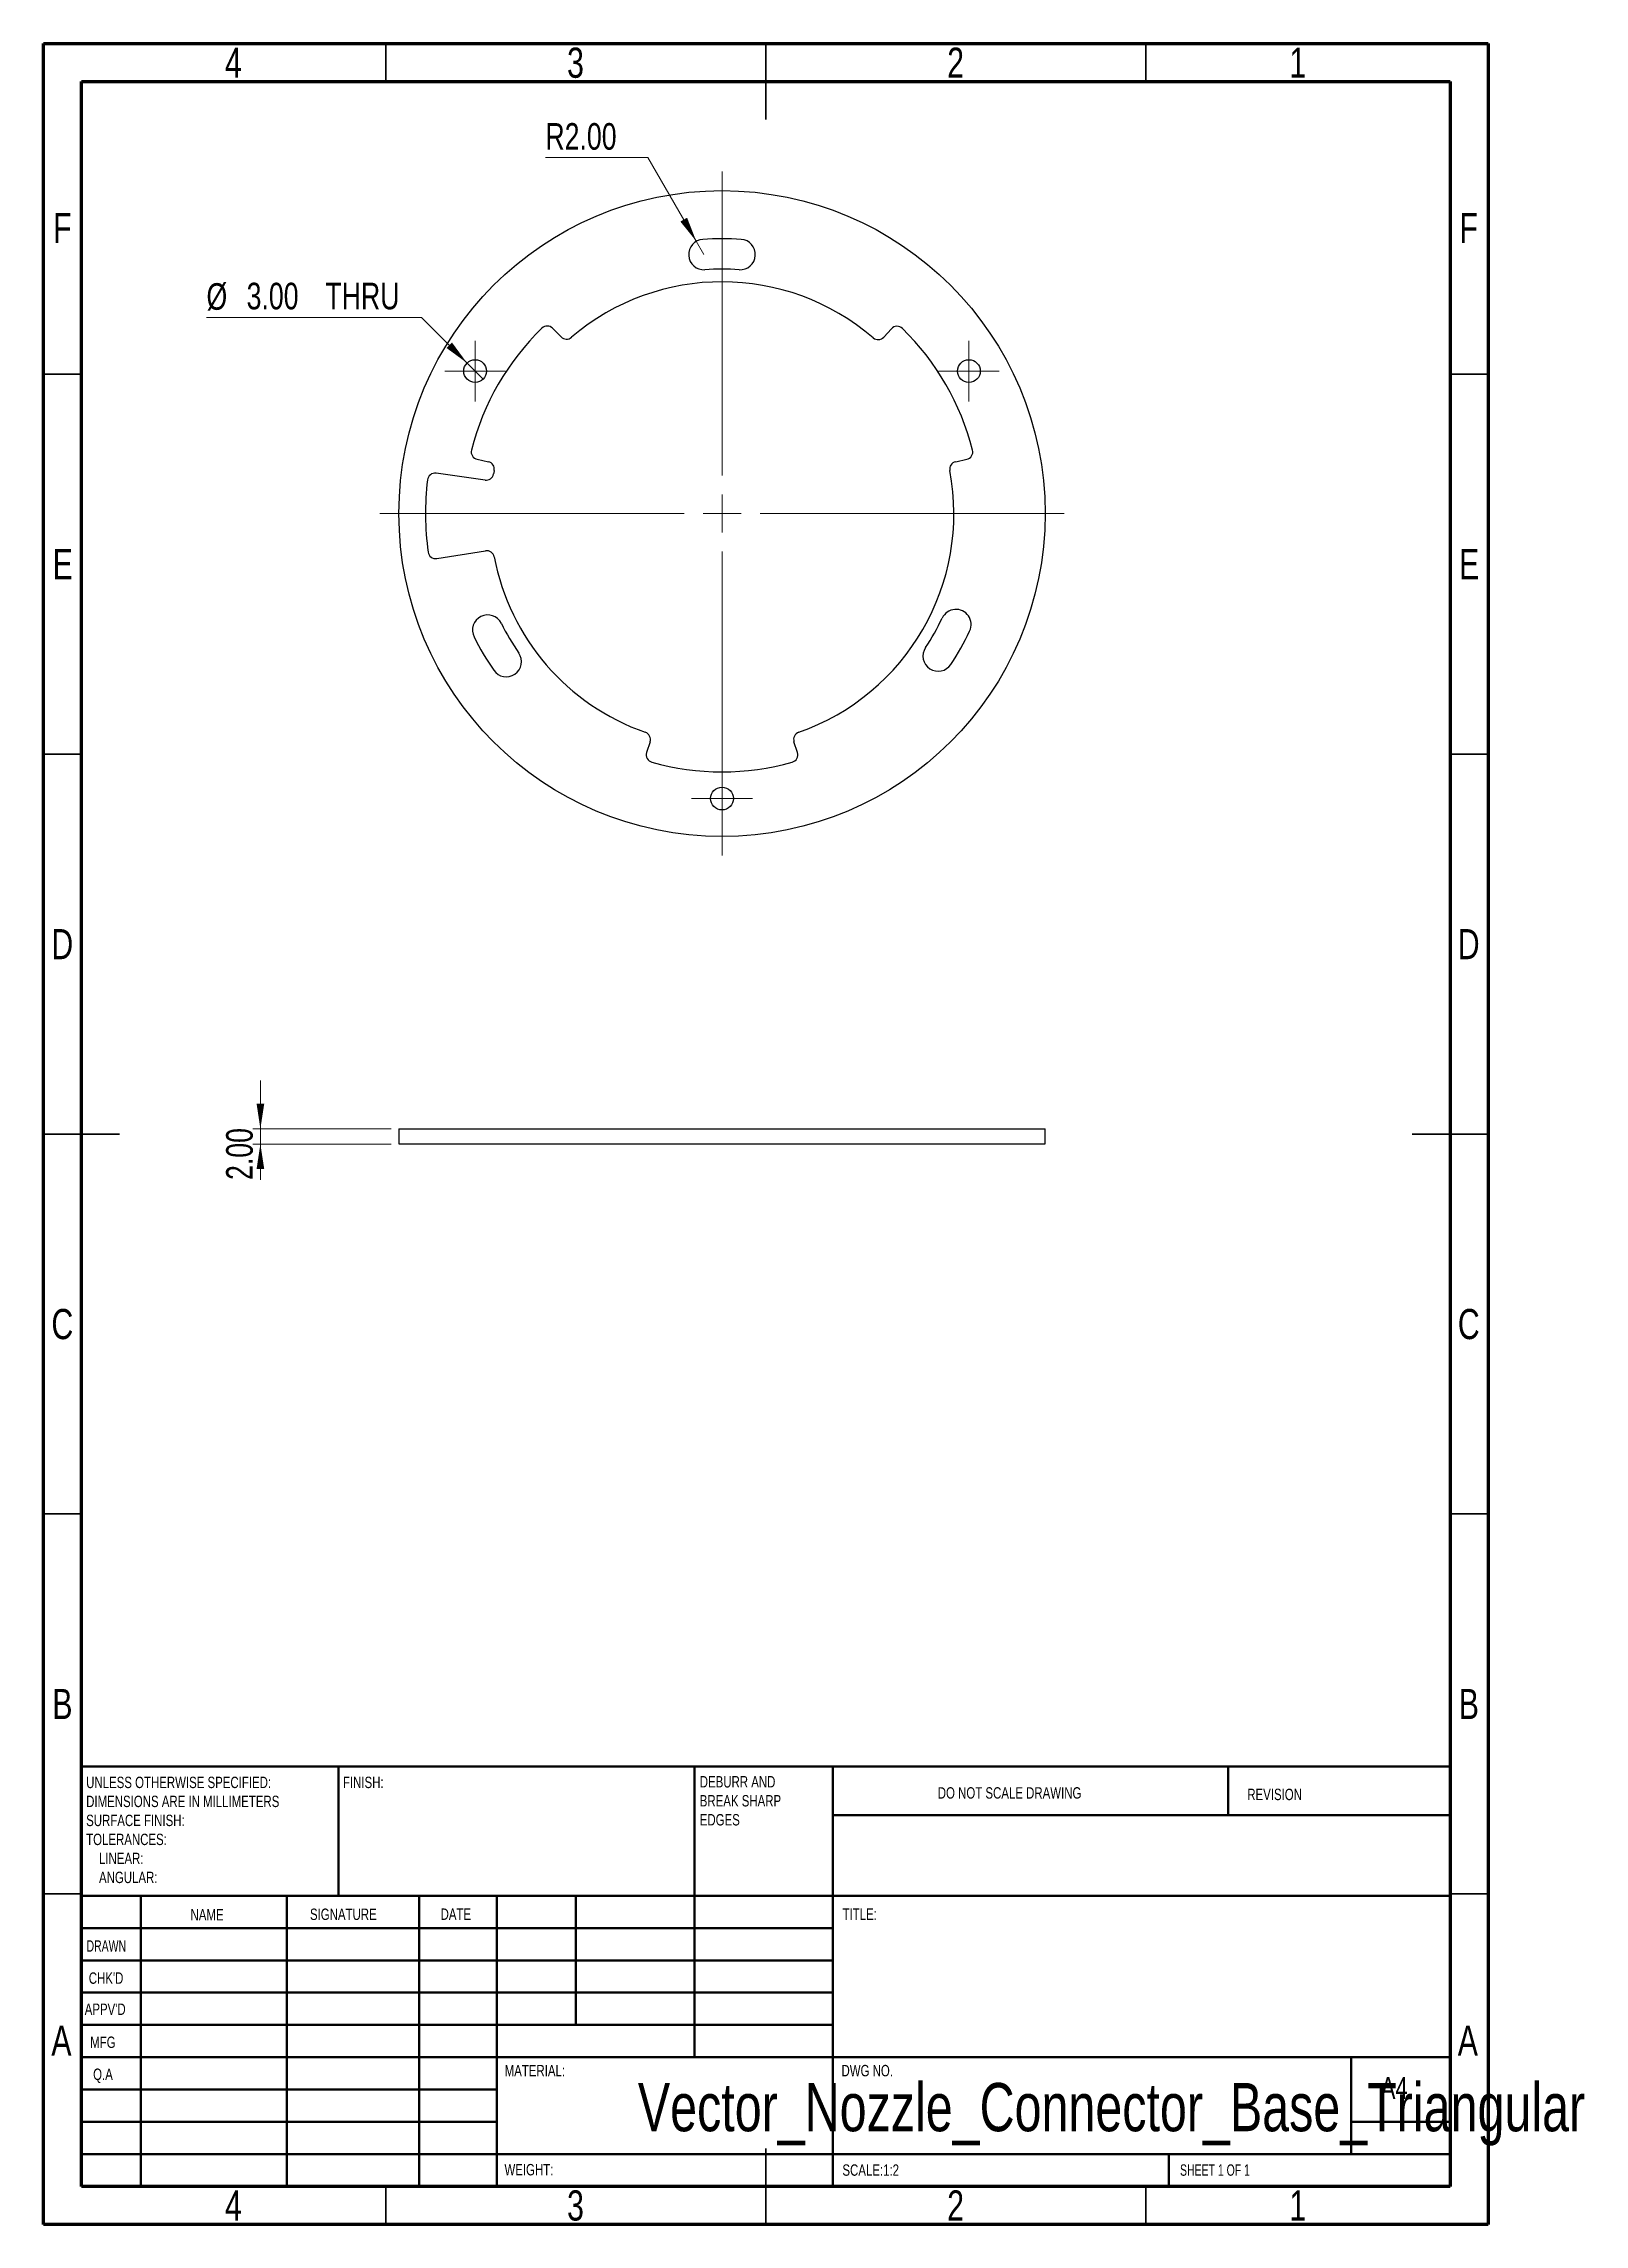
# Model space of a CAD drawing. Header units: millimetres. Extents: x 15 to 218, y 5 to 292.
import ezdxf

# ---------------------------------------------------------------- set-up
doc = ezdxf.new("R2010")
doc.units = ezdxf.units.MM
doc.styles.add('SLDTEXTSTYLE0', font='TXT', dxfattribs={"width": 0.75})
doc.styles.add('SLDTEXTSTYLE1', font='TXT', dxfattribs={"width": 0.686449})
doc.styles.add('SLDTEXTSTYLE2', font='TXT', dxfattribs={"width": 0.6875})
doc.dimstyles.new('SLDDIMSTYLE0', dxfattribs={"dimtxt": 3.5, "dimasz": 3.302, "dimexe": 0, "dimexo": 0.0625, "dimgap": 0.875, "dimtad": 0, "dimtih": 1, "dimtoh": 1, "dimrnd": 1e-09, "dimzin": 4, "dimdsep": 46, "dimtxsty": 'SLDTEXTSTYLE0', "dimblk1": 'NONE', "dimsah": 1, "dimcen": 0, "dimadec": 0, "dimazin": 1, "dimtfac": 1, "dimtmove": 0, "dimatfit": 3, "dimldrblk": 'NONE', "dimfxl": 0, "dimfrac": 2, "dimtolj": 1, "dimtzin": 12, "dimarcsym": 0})
doc.dimstyles.new('SLDDIMSTYLE1', dxfattribs={"dimtxt": 3.5, "dimasz": 3.302, "dimexe": 0, "dimexo": 0.0625, "dimgap": 0.875, "dimtad": 0, "dimtih": 1, "dimtoh": 1, "dimrnd": 1e-09, "dimzin": 4, "dimdsep": 46, "dimtxsty": 'SLDTEXTSTYLE0', "dimsah": 1, "dimcen": 0, "dimadec": 0, "dimazin": 1, "dimtfac": 1, "dimtofl": 0, "dimtmove": 0, "dimatfit": 3, "dimfxl": 0, "dimfrac": 2, "dimtolj": 1, "dimtzin": 12, "dimarcsym": 0})
doc.dimstyles.new('SLDDIMSTYLE2', dxfattribs={"dimtxt": 3.5, "dimasz": 3.302, "dimexe": 0, "dimexo": 0.0625, "dimgap": 0.875, "dimtad": 1, "dimrnd": 1e-09, "dimzin": 4, "dimdsep": 46, "dimtxsty": 'SLDTEXTSTYLE0', "dimsah": 1, "dimcen": 0.09, "dimadec": 0, "dimazin": 1, "dimtfac": 1, "dimtmove": 0, "dimatfit": 0, "dimfxl": 0, "dimfrac": 2, "dimtolj": 1, "dimtzin": 12, "dimarcsym": 0})

# ---------------------------------------------------------------- blocks, each defined once
blk = doc.blocks.new('SW_NOTE_0')
at = {"color": 0, "linetype": 'Continuous', "lineweight": 0, "char_height": 1.5, "attachment_point": 1, "style": 'SLDTEXTSTYLE0'}
for s, insert in [('UNLESS OTHERWISE SPECIFIED:', (0, 1.93)), ('DIMENSIONS ARE IN MILLIMETERS', (0, -0.57)), ('TOLERANCES:', (0, -5.57)), ('SURFACE FINISH:', (0, -3.07)), ('LINEAR:', (1.69, -8.07)), ('ANGULAR:', (1.69, -10.57))]:
    blk.add_mtext(s, dxfattribs=dict(at, insert=insert))
blk = doc.blocks.new('SW_NOTE_0_1')
at = {"color": 0, "linetype": 'Continuous', "lineweight": 0, "char_height": 1.5, "attachment_point": 1, "style": 'SLDTEXTSTYLE0'}
for s, insert in [('DEBURR AND', (0, 1.93)), ('BREAK SHARP', (0, -0.57)), ('EDGES', (0, -3.07))]:
    blk.add_mtext(s, dxfattribs=dict(at, insert=insert))
blk = doc.blocks.new('_D')
at = {"color": 7, "linetype": 'Continuous', "lineweight": 0}
for p, q in [((64.7, 255.96), (36.42, 255.96)), ((70.7, 249.96), (64.7, 255.96)), ((72.82, 247.84), (70.7, 249.96))]:
    blk.add_line(p, q, dxfattribs=at)
at = {"color": 7, "linetype": 'Continuous', "lineweight": 18}
blk.add_solid([(70.7, 249.96), (68.72, 252.66), (68, 251.94)], dxfattribs=at)
at = {"color": 7, "linetype": 'Continuous', "lineweight": 18, "char_height": 3.5, "attachment_point": 1, "style": 'SLDTEXTSTYLE0'}
for s, insert in [('%%c', (36.42, 260.47)), ('3.00', (41.7, 260.53)), ('THRU', (52.06, 260.53))]:
    blk.add_mtext(s, dxfattribs=dict(at, insert=insert))
blk = doc.blocks.new('_None')
blk = doc.blocks.new('_D_1')
at = {"color": 7, "linetype": 'Continuous', "lineweight": 0}
for p, q in [((94.47, 277.03), (81, 277.03)), ((100.85, 265.98), (94.47, 277.03)), ((101.85, 264.24), (100.85, 265.98))]:
    blk.add_line(p, q, dxfattribs=at)
at = {"color": 7, "linetype": 'Continuous', "lineweight": 18}
blk.add_solid([(100.85, 265.98), (99.64, 269.09), (98.76, 268.58)], dxfattribs=at)
at = {"color": 7, "linetype": 'Continuous', "lineweight": 18, "insert": (81, 281.54), "char_height": 3.5, "attachment_point": 1, "style": 'SLDTEXTSTYLE0'}
blk.add_mtext('R2.00', dxfattribs=at)
blk = doc.blocks.new('SW_CENTERMARKSYMBOL_0')
at = {"color": 0, "linetype": 'Continuous', "lineweight": 18}
for p, q in [((0, 5), (0, 45)), ((-5, 0), (-45, 0)), ((0, 0), (-2.5, 0)), ((0, 0), (0, 2.5)), ((0, 0), (0, -2.5)), ((0, 0), (2.5, 0)), ((5, 0), (45, 0)), ((0, -5), (0, -45))]:
    blk.add_line(p, q, dxfattribs=at)
blk = doc.blocks.new('SW_CENTERMARKSYMBOL_1')
at = {"color": 0, "linetype": 'Continuous', "lineweight": 18}
for p, q in [((0, 2.5), (0, 4)), ((-2.5, 0), (-4, 0)), ((0, 0), (-2.5, 0)), ((0, 0), (0, 2.5)), ((0, 0), (0, -2.5)), ((0, 0), (2.5, 0)), ((2.5, 0), (4, 0)), ((0, -2.5), (0, -4))]:
    blk.add_line(p, q, dxfattribs=at)
blk = doc.blocks.new('SW_CENTERMARKSYMBOL_2')
at = {"color": 0, "linetype": 'Continuous', "lineweight": 18}
for p, q in [((0, 2.5), (0, 4)), ((-2.5, 0), (-4, 0)), ((0, 0), (-2.5, 0)), ((0, 0), (0, 2.5)), ((0, 0), (0, -2.5)), ((0, 0), (2.5, 0)), ((2.5, 0), (4, 0)), ((0, -2.5), (0, -4))]:
    blk.add_line(p, q, dxfattribs=at)
blk = doc.blocks.new('SW_CENTERMARKSYMBOL_3')
at = {"color": 0, "linetype": 'Continuous', "lineweight": 18}
for p, q in [((0, 2.5), (0, 4)), ((-2.5, 0), (-4, 0)), ((0, 0), (-2.5, 0)), ((0, 0), (0, 2.5)), ((0, 0), (0, -2.5)), ((0, 0), (2.5, 0)), ((2.5, 0), (4, 0)), ((0, -2.5), (0, -4))]:
    blk.add_line(p, q, dxfattribs=at)
blk = doc.blocks.new('_D_2')
at = {"color": 7, "linetype": 'Continuous', "lineweight": 0}
for p, q in [((43.51, 149.18), (43.51, 155.53)), ((60.73, 149.18), (42.51, 149.18)), ((60.73, 147.18), (42.51, 147.18)), ((43.51, 149.18), (43.51, 147.18)), ((43.51, 147.18), (43.51, 142.45))]:
    blk.add_line(p, q, dxfattribs=at)
at = {"color": 7, "linetype": 'Continuous', "lineweight": 18}
for points in [[(43.51, 149.18), (44.02, 152.49), (43.01, 152.49)], [(43.51, 147.18), (43.01, 143.88), (44.02, 143.88)]]:
    blk.add_solid(points, dxfattribs=at)
at = {"color": 7, "linetype": 'Continuous', "lineweight": 18, "insert": (39, 142.45), "char_height": 3.5, "attachment_point": 1, "rotation": 90, "style": 'SLDTEXTSTYLE0'}
blk.add_mtext('2.00', dxfattribs=at)

msp = doc.modelspace()

# ---------------------------------------------------------------- linework, layer by layer
at = {"color": 7, "linetype": 'Continuous', "lineweight": 70}
for p, q in [((15, 5), (15, 292)), ((15, 292), (205, 292)), ((205, 292), (205, 5)), ((20, 10), (20, 287)), ((20, 287), (200, 287)), ((200, 287), (200, 10)), ((200, 10), (20, 10)), ((205, 5), (15, 5))]:
    msp.add_line(p, q, dxfattribs=at)
at = {"color": 7, "linetype": 'Continuous', "lineweight": 35}
for p, q in [((60, 287), (60, 292)), ((110, 292), (110, 282)), ((110, 287), (110, 292)), ((160, 287), (160, 292)), ((20, 248.5), (15, 248.5)), ((200, 248.5), (205, 248.5)), ((20, 198.5), (15, 198.5)), ((200, 198.5), (205, 198.5)), ((15, 148.5), (25, 148.5)), ((20, 148.5), (15, 148.5)), ((205, 148.5), (195, 148.5)), ((200, 148.5), (205, 148.5)), ((20, 98.5), (15, 98.5)), ((200, 98.5), (205, 98.5)), ((20, 48.5), (15, 48.5)), ((200, 48.5), (205, 48.5)), ((110, 5), (110, 15)), ((60, 10), (60, 5)), ((110, 10), (110, 5)), ((160, 10), (160, 5))]:
    msp.add_line(p, q, dxfattribs=at)
at = {"color": 7, "linetype": 'Continuous', "lineweight": 25}
for p, q in [((83.078, 253.406), (81.95, 254.534)), ((126.518, 254.472), (125.504, 253.366)), ((73.058, 234.552), (66.619, 235.46)), ((72.031, 237.292), (73.496, 236.968)), ((134.971, 236.968), (136.437, 237.292)), ((66.711, 224.231), (73.134, 225.245)), ((94.766, 200.126), (94.315, 198.695)), ((114.152, 198.695), (113.701, 200.126)), ((61.734, 149.184), (61.734, 147.184)), ((61.734, 149.184), (104.234, 149.184)), ((61.734, 147.184), (104.234, 147.184)), ((104.234, 149.184), (146.734, 149.184)), ((104.234, 147.184), (146.734, 147.184)), ((146.734, 147.184), (146.734, 149.184))]:
    msp.add_line(p, q, dxfattribs=at)
at = {"color": 7, "linetype": 'Continuous', "lineweight": 50}
for p, q in [((20, 65.25), (200, 65.25)), ((20, 65.25), (20, 10)), ((53.8, 48.25), (53.8, 65.25)), ((100.6, 65.25), (100.6, 27)), ((118.8, 65.25), (118.8, 10)), ((170.8, 58.875), (170.8, 65.25)), ((200, 58.875), (118.8, 58.875)), ((200, 48.25), (20, 48.25)), ((27.8, 48.25), (27.8, 10)), ((46.991, 48.25), (46.991, 10)), ((64.399, 48.25), (64.399, 10)), ((74.6, 10), (74.6, 48.25)), ((85, 31.25), (85, 48.25)), ((118.8, 44), (20, 44)), ((118.8, 39.75), (20, 39.75)), ((118.8, 35.5), (20, 35.5)), ((118.8, 31.25), (20, 31.25)), ((74.6, 27), (20, 27)), ((74.6, 27), (200, 27)), ((187, 14.25), (187, 27)), ((74.6, 22.75), (20, 22.75)), ((74.6, 18.5), (20, 18.5)), ((200, 18.5), (187, 18.5)), ((20, 14.25), (200, 14.25)), ((163, 10), (163, 14.25))]:
    msp.add_line(p, q, dxfattribs=at)
at = {"color": 7, "linetype": 'Continuous', "lineweight": 25}
for centre, radius in [((104.234, 230.153), 42.5), ((71.758, 248.903), 1.5), ((136.71, 248.903), 1.5), ((104.234, 192.653), 1.5)]:
    msp.add_circle(centre, radius, dxfattribs=at)
for centre, radius, start, end in [((101.85, 264.244), 2, 94, 274), ((104.234, 230.153), 36.174, 86, 94), ((106.617, 264.244), 2, 266, 86), ((104.234, 230.153), 32.174, 86, 94), ((104.234, 230.153), 30.5, 49.31922, 130.47884), ((104.234, 230.153), 34, 134.16127, 165.7635), ((81.243, 253.827), 1, 45, 134.16127), ((83.785, 254.113), 1, 225, 310.47884), ((124.767, 254.041), 1, 229.31922, 317.5), ((127.255, 253.797), 1, 45.7635, 137.5), ((104.234, 230.153), 34, 14.2365, 45.7635), ((72.247, 238.269), 1, 165.7635, 257.5), ((136.22, 238.269), 1, 282.5, 14.2365), ((66.48, 234.47), 1, 81.96873, 173.47668), ((73.198, 235.542), 1, 261.96873, 350.14951), ((73.279, 235.991), 1, 349.31922, 77.5), ((104.234, 230.153), 30.5, 169.31922, 170.14951), ((104.234, 230.153), 30.5, 289.31922, 10.68078), ((135.188, 235.991), 1, 102.5, 190.68078), ((104.234, 230.153), 39, 173.47668, 187.46077), ((66.555, 225.219), 1, 187.46077, 278.96873), ((73.29, 224.257), 1, 10.78795, 98.96873), ((104.234, 230.153), 30.5, 190.78795, 250.68078), ((73.415, 214.809), 2, 26.46873, 206.46873), ((104.234, 230.153), 32.427, 206.46873, 214.46873), ((104.234, 230.153), 32.058, 326.6036, 334.6036), ((135, 215.546), 2, 334.6036, 154.6036), ((104.234, 230.153), 36.427, 206.46873, 214.46873), ((132.668, 211.407), 2, 146.6036, 326.6036), ((104.234, 230.153), 36.058, 326.6036, 334.6036), ((75.851, 210.669), 2, 214.46873, 34.46873), ((93.812, 200.427), 1, 342.5, 70.68078), ((114.655, 200.427), 1, 109.31922, 197.5), ((95.269, 198.394), 1, 162.5, 254.2365), ((113.199, 198.394), 1, 285.7635, 17.5), ((104.234, 230.153), 34, 254.2365, 285.7635)]:
    msp.add_arc(centre, radius, start, end, dxfattribs=at)

# ---------------------------------------------------------------- block references
at = {"color": 7, "linetype": 'Continuous', "lineweight": 0}
for name, p in [('SW_CENTERMARKSYMBOL_0', (104.234, 230.153)), ('SW_CENTERMARKSYMBOL_1', (71.758, 248.903)), ('SW_CENTERMARKSYMBOL_3', (136.71, 248.903)), ('SW_CENTERMARKSYMBOL_2', (104.234, 192.653)), ('SW_NOTE_0', (20.594, 61.987)), ('SW_NOTE_0_1', (101.309, 62.069))]:
    msp.add_blockref(name, p, dxfattribs=at)

# ---------------------------------------------------------------- texts
for s, insert, char_height, attachment_point, style in [('4', (39.96, 291.474), 3.969, 2, 'SLDTEXTSTYLE0'), ('3', (84.96, 291.474), 3.969, 2, 'SLDTEXTSTYLE0'), ('2', (134.96, 291.474), 3.969, 2, 'SLDTEXTSTYLE0'), ('1', (179.96, 291.474), 3.969, 2, 'SLDTEXTSTYLE0'), ('F', (17.458, 269.724), 3.969, 2, 'SLDTEXTSTYLE0'), ('F', (202.458, 269.724), 3.969, 2, 'SLDTEXTSTYLE0'), ('E', (17.508, 225.474), 3.969, 2, 'SLDTEXTSTYLE0'), ('E', (202.508, 225.474), 3.969, 2, 'SLDTEXTSTYLE0'), ('D', (17.453, 175.474), 3.969, 2, 'SLDTEXTSTYLE0'), ('D', (202.453, 175.474), 3.969, 2, 'SLDTEXTSTYLE0'), ('C', (17.459, 125.474), 3.969, 2, 'SLDTEXTSTYLE0'), ('C', (202.459, 125.474), 3.969, 2, 'SLDTEXTSTYLE0'), ('B', (17.471, 75.474), 3.969, 2, 'SLDTEXTSTYLE0'), ('B', (202.471, 75.474), 3.969, 2, 'SLDTEXTSTYLE0'), ('FINISH:', (54.371, 63.919), 1.5, 1, 'SLDTEXTSTYLE0'), ('DO NOT SCALE DRAWING', (132.615, 62.533), 1.5, 1, 'SLDTEXTSTYLE0'), ('REVISION', (173.328, 62.335), 1.5, 1, 'SLDTEXTSTYLE0'), ('NAME', (34.322, 46.501), 1.5, 1, 'SLDTEXTSTYLE0'), ('SIGNATURE', (50.034, 46.562), 1.5, 1, 'SLDTEXTSTYLE0'), ('DATE', (67.215, 46.576), 1.5, 1, 'SLDTEXTSTYLE0'), ('TITLE:', (120.09, 46.576), 1.5, 1, 'SLDTEXTSTYLE0'), ('DRAWN', (20.643, 42.385), 1.5, 1, 'SLDTEXTSTYLE1'), ("CHK'D", (20.939, 38.162), 1.5, 1, 'SLDTEXTSTYLE0'), ("APPV'D", (20.402, 34.066), 1.5, 1, 'SLDTEXTSTYLE0'), ('A', (17.34, 31.168), 3.969, 2, 'SLDTEXTSTYLE0'), ('MFG', (21.124, 29.716), 1.5, 1, 'SLDTEXTSTYLE0'), ('A', (202.34, 31.168), 3.969, 2, 'SLDTEXTSTYLE0'), ('MATERIAL:', (75.646, 25.986), 1.5, 1, 'SLDTEXTSTYLE0'), ('DWG NO.', (119.953, 25.986), 1.5, 1, 'SLDTEXTSTYLE0'), ('Q.A', (21.509, 25.505), 1.5, 1, 'SLDTEXTSTYLE0'), ('Vector_Nozzle_Connector_Base_Triangular', (155.467, 23.607), 6.35, 2, 'SLDTEXTSTYLE0'), ('A4', (190.871, 24.406), 2.9104, 1, 'SLDTEXTSTYLE0'), ('WEIGHT:', (75.618, 12.949), 1.4986, 1, 'SLDTEXTSTYLE0'), ('SCALE:1:2', (120.074, 12.9), 1.5, 1, 'SLDTEXTSTYLE0'), ('SHEET 1 OF 1', (164.478, 12.9), 1.5, 1, 'SLDTEXTSTYLE2'), ('4', (39.96, 9.474), 3.969, 2, 'SLDTEXTSTYLE0'), ('3', (84.96, 9.474), 3.969, 2, 'SLDTEXTSTYLE0'), ('2', (134.96, 9.474), 3.969, 2, 'SLDTEXTSTYLE0'), ('1', (179.96, 9.474), 3.969, 2, 'SLDTEXTSTYLE0')]:
    msp.add_mtext(s, dxfattribs=dict(at, insert=insert, char_height=char_height, attachment_point=attachment_point, style=style))

# ---------------------------------------------------------------- dimensions: what is measured, and where the dimension line sits
at = {"color": 7, "linetype": 'Continuous', "lineweight": 18}
dim = msp.add_radius_dim(center=(101.85, 264.244), mpoint=(100.85, 265.976), dimstyle='SLDDIMSTYLE1', dxfattribs=at)
dim.commit()
dim.dimension.update_dxf_attribs({"geometry": '_D_1', "text_midpoint": (86.939, 279.805), "dimtype": 164})
dim = msp.add_diameter_dim_2p(p1=(72.818, 247.842), p2=(70.697, 249.964), text='<> THRU', dimstyle='SLDDIMSTYLE0', dxfattribs=at)
dim.commit()
dim.dimension.update_dxf_attribs({"geometry": '_D', "text_midpoint": (49.766, 258.767), "dimtype": 163})
dim = msp.add_linear_dim(base=(43.514, 147.184), p1=(61.734, 149.184), p2=(61.734, 147.184), angle=90, dimstyle='SLDDIMSTYLE2', dxfattribs=at)
dim.commit()
dim.dimension.update_dxf_attribs({"geometry": '_D_2', "text_midpoint": (43.514, 146.975), "dimtype": 160})

doc.saveas('drawing.dxf')
